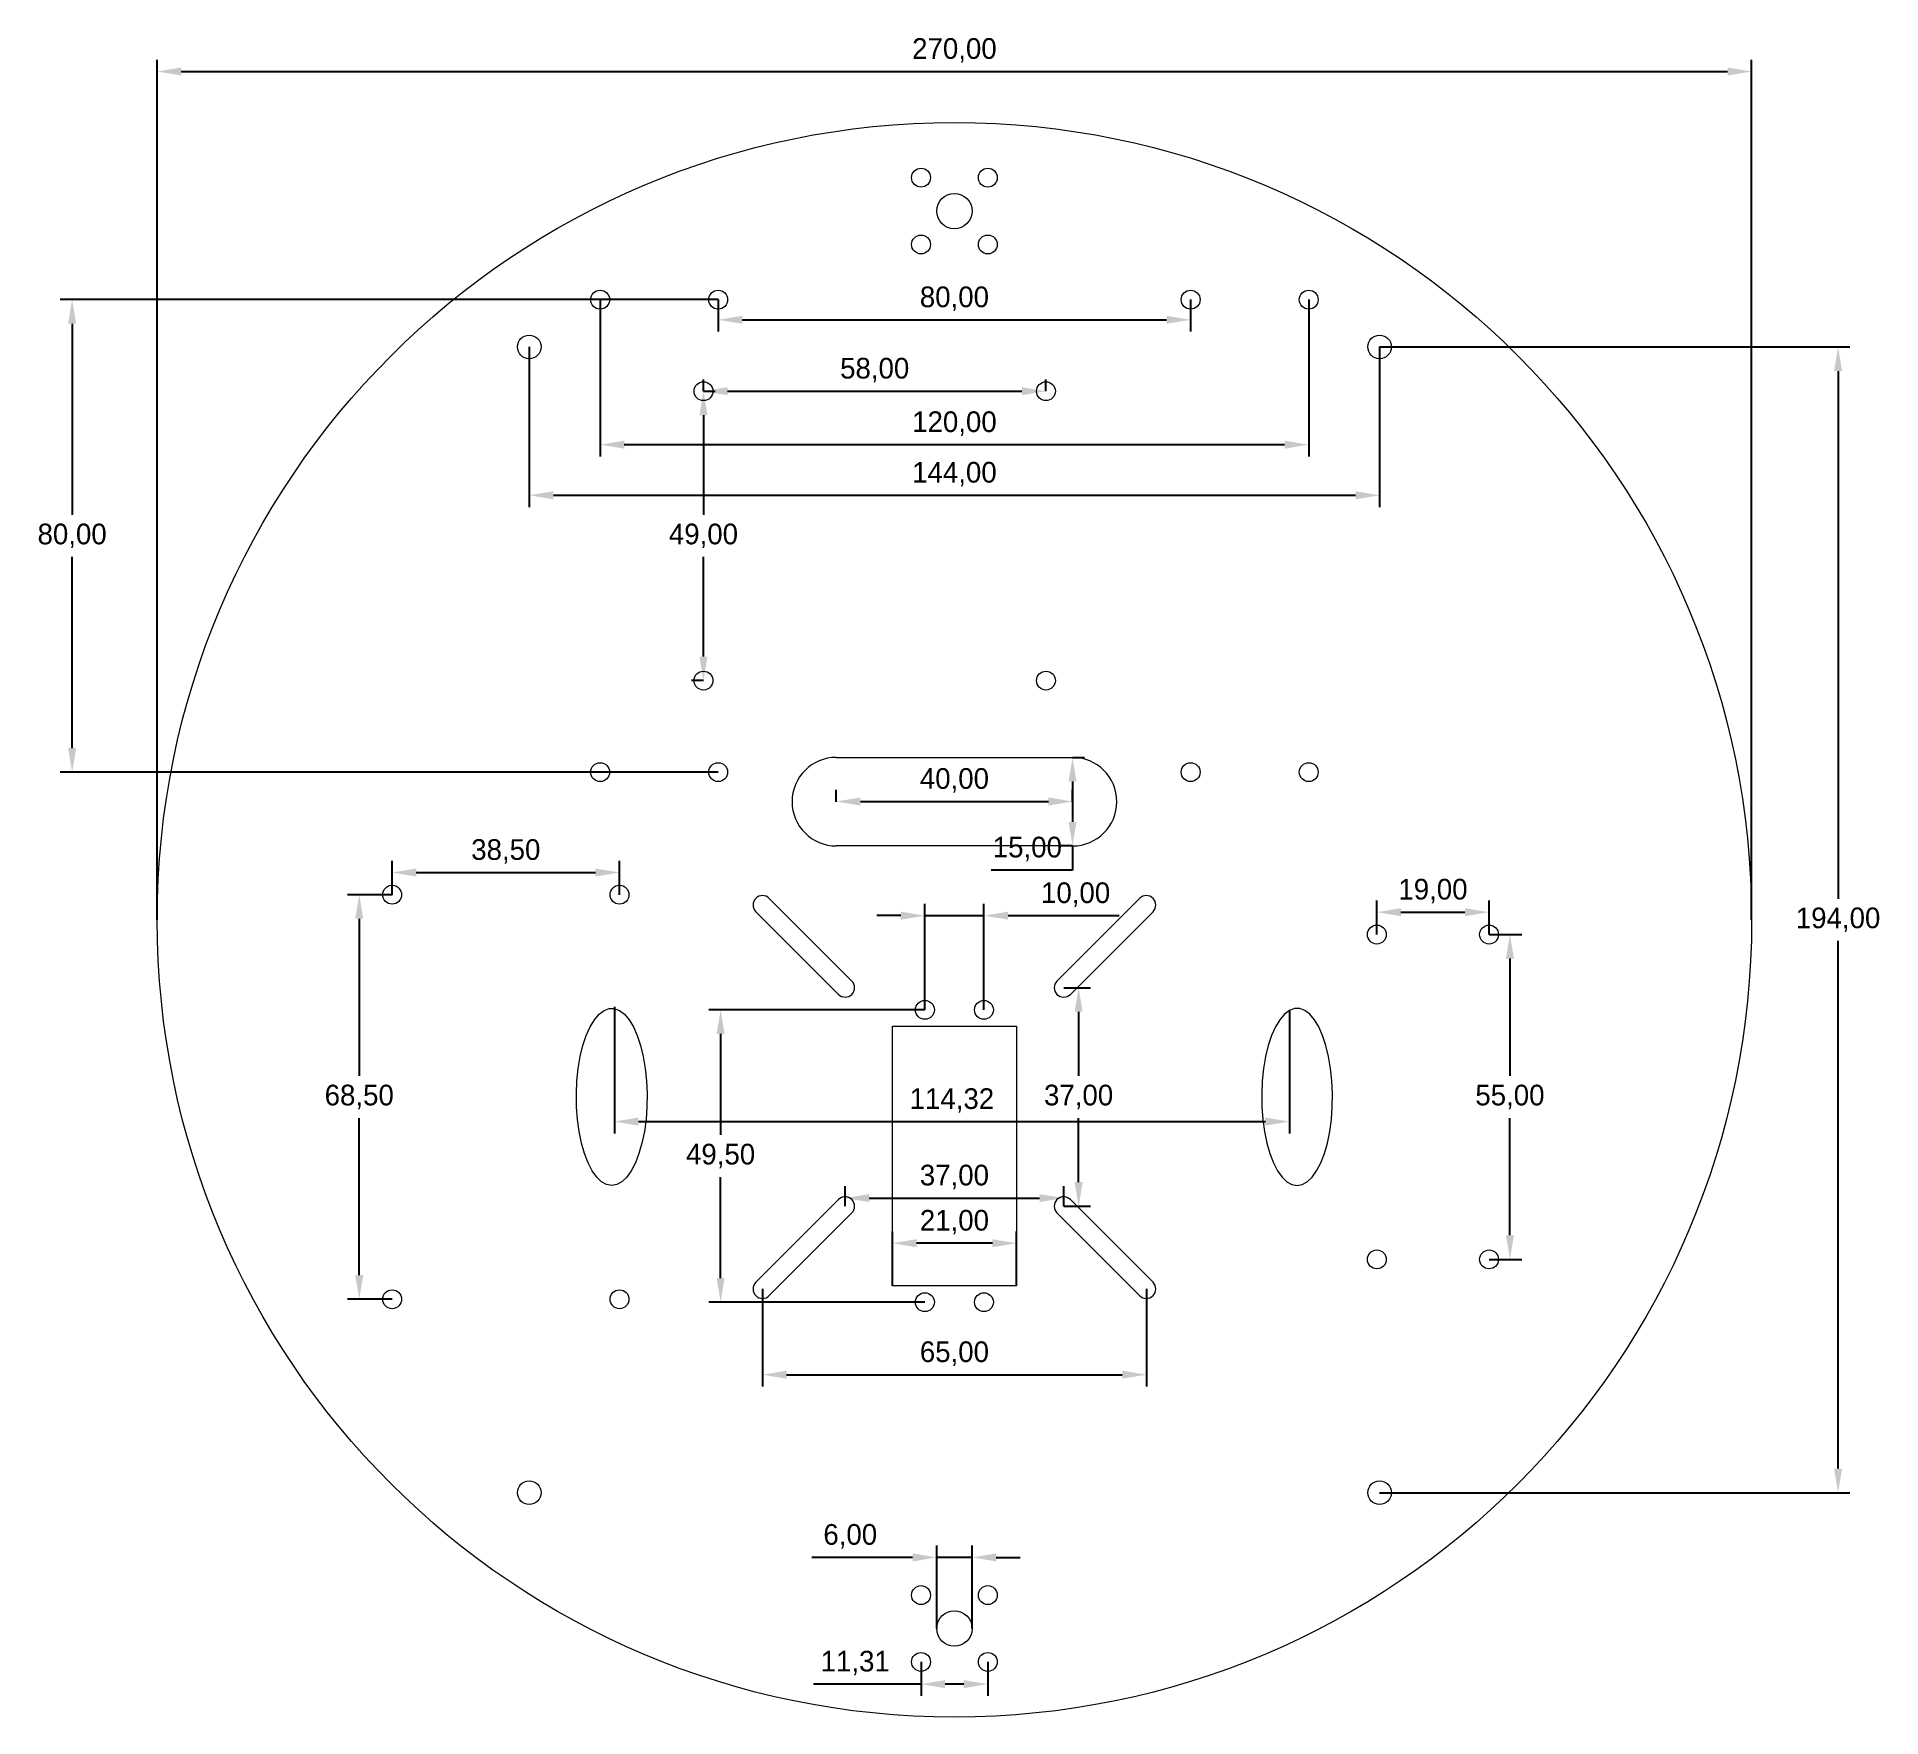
# Model space of a CAD drawing. Header units: millimetres. Extents: x -155 to 157, y -135 to 149.
import ezdxf

# ---------------------------------------------------------------- set-up
doc = ezdxf.new("R2010")
doc.units = ezdxf.units.MM
doc.header["$PDSIZE"] = -1
doc.dimstyles.new('ISO-25', dxfattribs={"dimtxt": 2.5, "dimasz": 2.5, "dimexe": 1.25, "dimexo": 0.625, "dimtad": 1, "dimtxsty": 'Standard', "dimcen": 2.5, "dimadec": 0, "dimazin": 0, "dimtfac": 1, "dimtmove": 0, "dimatfit": 3, "dimfxl": 1, "dimarcsym": 0})

# ---------------------------------------------------------------- blocks, each defined once
blk = doc.blocks.new('*D1')
at = {"color": 0, "lineweight": -2, "transparency": 16777216}
for p, q in [((-135, 0), (-135, 145.63)), ((135, 0), (135, 145.63)), ((-130.92, 143.63), (130.92, 143.63))]:
    blk.add_line(p, q, dxfattribs=at)
at = {"color": 0, "transparency": 16777216}
for points in [[(-130.92, 144.31), (-130.92, 142.95), (-135, 143.63)], [(130.92, 144.31), (130.92, 142.95), (135, 143.63)]]:
    blk.add_solid(points, dxfattribs=at)
at = {"layer": 'Defpoints', "color": 0, "transparency": 16777216}
for p in [(135, 143.63), (-135, 0), (135, 0)]:
    blk.add_point(p, dxfattribs=at)
at = {"color": 0, "transparency": 16777216, "insert": (0, 147.2), "char_height": 3.5, "attachment_point": 5}
blk.add_mtext('270,00', dxfattribs=at)
blk = doc.blocks.new('*D3')
at = {"color": 0, "lineweight": -2, "transparency": 16777216}
for p, q in [((-57.59, -14.72), (-57.59, -36.17)), ((56.73, -15.36), (56.73, -36.17)), ((-53.51, -34.17), (52.65, -34.17))]:
    blk.add_line(p, q, dxfattribs=at)
at = {"color": 0, "transparency": 16777216}
for points in [[(-53.51, -33.49), (-53.51, -34.85), (-57.59, -34.17)], [(52.65, -33.49), (52.65, -34.85), (56.73, -34.17)]]:
    blk.add_solid(points, dxfattribs=at)
at = {"layer": 'Defpoints', "color": 0, "transparency": 16777216}
for p in [(-57.59, -14.72), (56.73, -15.36), (56.73, -34.17)]:
    blk.add_point(p, dxfattribs=at)
at = {"color": 0, "transparency": 16777216, "insert": (-0.43, -30.6), "char_height": 3.5, "attachment_point": 5}
blk.add_mtext('114,32', dxfattribs=at)
blk = doc.blocks.new('*D4')
at = {"color": 0, "lineweight": -2, "transparency": 16777216}
for p, q in [((-10.5, -62), (-10.5, -52.76)), ((10.5, -62), (10.5, -52.76)), ((6.42, -54.76), (-6.42, -54.76))]:
    blk.add_line(p, q, dxfattribs=at)
at = {"color": 0, "transparency": 16777216}
for points in [[(-6.42, -54.08), (-6.42, -55.44), (-10.5, -54.76)], [(6.42, -54.08), (6.42, -55.44), (10.5, -54.76)]]:
    blk.add_solid(points, dxfattribs=at)
at = {"layer": 'Defpoints', "color": 0, "transparency": 16777216}
for p in [(-10.5, -54.76), (-10.5, -62), (10.5, -62)]:
    blk.add_point(p, dxfattribs=at)
at = {"color": 0, "transparency": 16777216, "insert": (0, -51.2), "char_height": 3.5, "attachment_point": 5}
blk.add_mtext('21,00', dxfattribs=at)
blk = doc.blocks.new('*D5')
at = {"color": 0, "lineweight": -2, "transparency": 16777216}
for p, q in [((-18.5, -48.5), (-18.5, -45.12)), ((18.5, -48.5), (18.5, -45.12)), ((-14.42, -47.12), (14.42, -47.12))]:
    blk.add_line(p, q, dxfattribs=at)
at = {"color": 0, "transparency": 16777216}
for points in [[(-14.42, -46.44), (-14.42, -47.8), (-18.5, -47.12)], [(14.42, -46.44), (14.42, -47.8), (18.5, -47.12)]]:
    blk.add_solid(points, dxfattribs=at)
at = {"layer": 'Defpoints', "color": 0, "transparency": 16777216}
for p in [(-18.5, -48.5), (18.5, -47.12), (18.5, -48.5)]:
    blk.add_point(p, dxfattribs=at)
at = {"color": 0, "transparency": 16777216, "insert": (0, -43.55), "char_height": 3.5, "attachment_point": 5}
blk.add_mtext('37,00', dxfattribs=at)
blk = doc.blocks.new('*D6')
at = {"color": 0, "lineweight": -2, "transparency": 16777216}
for p, q in [((18.5, -11.5), (23.03, -11.5)), ((21.03, -15.58), (21.03, -26.43)), ((21.03, -44.42), (21.03, -33.57)), ((18.5, -48.5), (23.03, -48.5))]:
    blk.add_line(p, q, dxfattribs=at)
at = {"color": 0, "transparency": 16777216}
for points in [[(20.35, -15.58), (21.71, -15.58), (21.03, -11.5)], [(20.35, -44.42), (21.71, -44.42), (21.03, -48.5)]]:
    blk.add_solid(points, dxfattribs=at)
at = {"layer": 'Defpoints', "color": 0, "transparency": 16777216}
for p in [(18.5, -11.5), (18.5, -48.5), (21.03, -48.5)]:
    blk.add_point(p, dxfattribs=at)
at = {"color": 0, "transparency": 16777216, "insert": (21.03, -30), "char_height": 3.5, "attachment_point": 5}
blk.add_mtext('37,00', dxfattribs=at)
blk = doc.blocks.new('*D7')
at = {"color": 0, "lineweight": -2, "transparency": 16777216}
for p, q in [((-95.22, 4.25), (-95.22, 10)), ((-56.72, 4.25), (-56.72, 10)), ((-91.14, 8), (-60.8, 8))]:
    blk.add_line(p, q, dxfattribs=at)
at = {"color": 0, "transparency": 16777216}
for points in [[(-91.14, 8.68), (-91.14, 7.32), (-95.22, 8)], [(-60.8, 8.68), (-60.8, 7.32), (-56.72, 8)]]:
    blk.add_solid(points, dxfattribs=at)
at = {"layer": 'Defpoints', "color": 0, "transparency": 16777216}
for p in [(-56.72, 8), (-95.22, 4.25), (-56.72, 4.25)]:
    blk.add_point(p, dxfattribs=at)
at = {"color": 0, "transparency": 16777216, "insert": (-75.97, 11.57), "char_height": 3.5, "attachment_point": 5}
blk.add_mtext('38,50', dxfattribs=at)
blk = doc.blocks.new('*D8')
at = {"color": 0, "lineweight": -2, "transparency": 16777216}
for p, q in [((-95.22, 4.25), (-102.79, 4.25)), ((-100.79, 0.17), (-100.79, -26.43)), ((-100.79, -60.17), (-100.79, -33.57)), ((-95.22, -64.25), (-102.79, -64.25))]:
    blk.add_line(p, q, dxfattribs=at)
at = {"color": 0, "transparency": 16777216}
for points in [[(-101.47, 0.17), (-100.11, 0.17), (-100.79, 4.25)], [(-101.47, -60.17), (-100.11, -60.17), (-100.79, -64.25)]]:
    blk.add_solid(points, dxfattribs=at)
at = {"layer": 'Defpoints', "color": 0, "transparency": 16777216}
for p in [(-95.22, 4.25), (-100.79, -64.25), (-95.22, -64.25)]:
    blk.add_point(p, dxfattribs=at)
at = {"color": 0, "transparency": 16777216, "insert": (-100.79, -30), "char_height": 3.5, "attachment_point": 5}
blk.add_mtext('68,50', dxfattribs=at)
blk = doc.blocks.new('*D9')
at = {"color": 0, "lineweight": -2, "transparency": 16777216}
for p, q in [((90.54, -2.5), (96.07, -2.5)), ((94.07, -6.58), (94.07, -26.43)), ((94.07, -53.42), (94.07, -33.57)), ((90.54, -57.5), (96.07, -57.5))]:
    blk.add_line(p, q, dxfattribs=at)
at = {"color": 0, "transparency": 16777216}
for points in [[(93.39, -6.58), (94.75, -6.58), (94.07, -2.5)], [(93.39, -53.42), (94.75, -53.42), (94.07, -57.5)]]:
    blk.add_solid(points, dxfattribs=at)
at = {"layer": 'Defpoints', "color": 0, "transparency": 16777216}
for p in [(90.54, -2.5), (90.54, -57.5), (94.07, -57.5)]:
    blk.add_point(p, dxfattribs=at)
at = {"color": 0, "transparency": 16777216, "insert": (94.07, -30), "char_height": 3.5, "attachment_point": 5}
blk.add_mtext('55,00', dxfattribs=at)
blk = doc.blocks.new('*D10')
at = {"color": 0, "lineweight": -2, "transparency": 16777216}
for p, q in [((71.54, -2.5), (71.54, 3.29)), ((90.54, -2.5), (90.54, 3.29)), ((75.62, 1.29), (86.46, 1.29))]:
    blk.add_line(p, q, dxfattribs=at)
at = {"color": 0, "transparency": 16777216}
for points in [[(75.62, 1.97), (75.62, 0.61), (71.54, 1.29)], [(86.46, 1.97), (86.46, 0.61), (90.54, 1.29)]]:
    blk.add_solid(points, dxfattribs=at)
at = {"layer": 'Defpoints', "color": 0, "transparency": 16777216}
for p in [(90.54, 1.29), (71.54, -2.5), (90.54, -2.5)]:
    blk.add_point(p, dxfattribs=at)
at = {"color": 0, "transparency": 16777216, "insert": (81.04, 4.86), "char_height": 3.5, "attachment_point": 5}
blk.add_mtext('19,00', dxfattribs=at)
blk = doc.blocks.new('*D11')
at = {"color": 0, "lineweight": -2, "transparency": 16777216}
for p, q in [((-42.5, 89.5), (-42.5, 91.5)), ((15.5, 89.5), (15.5, 91.5)), ((-38.42, 89.5), (11.42, 89.5))]:
    blk.add_line(p, q, dxfattribs=at)
at = {"color": 0, "transparency": 16777216}
for points in [[(-38.42, 90.18), (-38.42, 88.82), (-42.5, 89.5)], [(11.42, 90.18), (11.42, 88.82), (15.5, 89.5)]]:
    blk.add_solid(points, dxfattribs=at)
at = {"layer": 'Defpoints', "color": 0, "transparency": 16777216}
for p in [(-42.5, 89.5), (15.5, 89.5), (15.5, 89.5)]:
    blk.add_point(p, dxfattribs=at)
at = {"color": 0, "transparency": 16777216, "insert": (-13.5, 93.07), "char_height": 3.5, "attachment_point": 5}
blk.add_mtext('58,00', dxfattribs=at)
blk = doc.blocks.new('*D12')
at = {"color": 0, "lineweight": -2, "transparency": 16777216}
for p, q in [((-42.5, 89.5), (-40.5, 89.5)), ((-42.5, 85.42), (-42.5, 68.57)), ((-42.5, 44.58), (-42.5, 61.43)), ((-42.5, 40.5), (-44.5, 40.5))]:
    blk.add_line(p, q, dxfattribs=at)
at = {"color": 0, "transparency": 16777216}
for points in [[(-43.18, 85.42), (-41.82, 85.42), (-42.5, 89.5)], [(-43.18, 44.58), (-41.82, 44.58), (-42.5, 40.5)]]:
    blk.add_solid(points, dxfattribs=at)
at = {"layer": 'Defpoints', "color": 0, "transparency": 16777216}
for p in [(-42.5, 89.5), (-42.5, 40.5), (-42.5, 40.5)]:
    blk.add_point(p, dxfattribs=at)
at = {"color": 0, "transparency": 16777216, "insert": (-42.5, 65), "char_height": 3.5, "attachment_point": 5}
blk.add_mtext('49,00', dxfattribs=at)
blk = doc.blocks.new('*D13')
at = {"color": 0, "lineweight": -2, "transparency": 16777216}
for p, q in [((-20, 20), (-20, 22.03)), ((20, 20), (20, 22.03)), ((-15.92, 20.03), (15.92, 20.03))]:
    blk.add_line(p, q, dxfattribs=at)
at = {"color": 0, "transparency": 16777216}
for points in [[(-15.92, 20.71), (-15.92, 19.35), (-20, 20.03)], [(15.92, 20.71), (15.92, 19.35), (20, 20.03)]]:
    blk.add_solid(points, dxfattribs=at)
at = {"layer": 'Defpoints', "color": 0, "transparency": 16777216}
for p in [(-20, 20), (20, 20.03), (20, 20)]:
    blk.add_point(p, dxfattribs=at)
at = {"color": 0, "transparency": 16777216, "insert": (0, 23.6), "char_height": 3.5, "attachment_point": 5}
blk.add_mtext('40,00', dxfattribs=at)
blk = doc.blocks.new('*D14')
at = {"color": 0, "lineweight": -2, "transparency": 16777216}
for p, q in [((20, 27.5), (22, 27.5)), ((20, 23.42), (20, 16.58)), ((20, 12.5), (18, 12.5)), ((20, 12.5), (20, 8.42)), ((20, 8.42), (6.23, 8.42))]:
    blk.add_line(p, q, dxfattribs=at)
at = {"color": 0, "transparency": 16777216}
for points in [[(19.32, 23.42), (20.68, 23.42), (20, 27.5)], [(19.32, 16.58), (20.68, 16.58), (20, 12.5)]]:
    blk.add_solid(points, dxfattribs=at)
at = {"layer": 'Defpoints', "color": 0, "transparency": 16777216}
for p in [(20, 27.5), (20, 12.5), (20, 12.5)]:
    blk.add_point(p, dxfattribs=at)
at = {"color": 0, "transparency": 16777216, "insert": (12.35, 11.99), "char_height": 3.5, "attachment_point": 5}
blk.add_mtext('15,00', dxfattribs=at)
blk = doc.blocks.new('*D15')
at = {"color": 0, "lineweight": -2, "transparency": 16777216}
for p, q in [((-40, 105), (-40, 99.59)), ((40, 105), (40, 99.59)), ((-35.92, 101.59), (35.92, 101.59))]:
    blk.add_line(p, q, dxfattribs=at)
at = {"color": 0, "transparency": 16777216}
for points in [[(-35.92, 102.27), (-35.92, 100.91), (-40, 101.59)], [(35.92, 102.27), (35.92, 100.91), (40, 101.59)]]:
    blk.add_solid(points, dxfattribs=at)
at = {"layer": 'Defpoints', "color": 0, "transparency": 16777216}
for p in [(-40, 105), (40, 105), (40, 101.59)]:
    blk.add_point(p, dxfattribs=at)
at = {"color": 0, "transparency": 16777216, "insert": (0, 105.15), "char_height": 3.5, "attachment_point": 5}
blk.add_mtext('80,00', dxfattribs=at)
blk = doc.blocks.new('*D16')
at = {"color": 0, "lineweight": -2, "transparency": 16777216}
for p, q in [((-60, 105), (-60, 78.45)), ((60, 105), (60, 78.45)), ((-55.92, 80.45), (55.92, 80.45))]:
    blk.add_line(p, q, dxfattribs=at)
at = {"color": 0, "transparency": 16777216}
for points in [[(-55.92, 81.13), (-55.92, 79.77), (-60, 80.45)], [(55.92, 81.13), (55.92, 79.77), (60, 80.45)]]:
    blk.add_solid(points, dxfattribs=at)
at = {"layer": 'Defpoints', "color": 0, "transparency": 16777216}
for p in [(-60, 105), (60, 105), (60, 80.45)]:
    blk.add_point(p, dxfattribs=at)
at = {"color": 0, "transparency": 16777216, "insert": (0, 84.01), "char_height": 3.5, "attachment_point": 5}
blk.add_mtext('120,00', dxfattribs=at)
blk = doc.blocks.new('*D17')
at = {"color": 0, "lineweight": -2, "transparency": 16777216}
for p, q in [((-72, 97), (-72, 69.88)), ((72, 97), (72, 69.88)), ((-67.92, 71.88), (67.92, 71.88))]:
    blk.add_line(p, q, dxfattribs=at)
at = {"color": 0, "transparency": 16777216}
for points in [[(-67.92, 72.56), (-67.92, 71.2), (-72, 71.88)], [(67.92, 72.56), (67.92, 71.2), (72, 71.88)]]:
    blk.add_solid(points, dxfattribs=at)
at = {"layer": 'Defpoints', "color": 0, "transparency": 16777216}
for p in [(-72, 97), (72, 97), (72, 71.88)]:
    blk.add_point(p, dxfattribs=at)
at = {"color": 0, "transparency": 16777216, "insert": (0, 75.45), "char_height": 3.5, "attachment_point": 5}
blk.add_mtext('144,00', dxfattribs=at)
blk = doc.blocks.new('*D18')
at = {"color": 0, "lineweight": -2, "transparency": 16777216}
for p, q in [((72, 97), (151.64, 97)), ((149.64, 92.92), (149.64, 3.57)), ((149.64, -92.92), (149.64, -3.57)), ((72, -97), (151.64, -97))]:
    blk.add_line(p, q, dxfattribs=at)
at = {"color": 0, "transparency": 16777216}
for points in [[(148.96, 92.92), (150.32, 92.92), (149.64, 97)], [(148.96, -92.92), (150.32, -92.92), (149.64, -97)]]:
    blk.add_solid(points, dxfattribs=at)
at = {"layer": 'Defpoints', "color": 0, "transparency": 16777216}
for p in [(72, 97), (72, -97), (149.64, -97)]:
    blk.add_point(p, dxfattribs=at)
at = {"color": 0, "transparency": 16777216, "insert": (149.64, 0), "char_height": 3.5, "attachment_point": 5}
blk.add_mtext('194,00', dxfattribs=at)
blk = doc.blocks.new('*D19')
at = {"color": 0, "lineweight": -2, "transparency": 16777216}
for p, q in [((-5.66, -125.66), (-5.66, -131.42)), ((5.66, -125.66), (5.66, -131.42)), ((-5.66, -129.42), (-23.87, -129.42)), ((1.58, -129.42), (-1.58, -129.42))]:
    blk.add_line(p, q, dxfattribs=at)
at = {"color": 0, "transparency": 16777216}
for points in [[(-1.58, -128.74), (-1.58, -130.1), (-5.66, -129.42)], [(1.58, -128.74), (1.58, -130.1), (5.66, -129.42)]]:
    blk.add_solid(points, dxfattribs=at)
at = {"layer": 'Defpoints', "color": 0, "transparency": 16777216}
for p in [(-5.66, -125.66), (5.66, -125.66), (-5.66, -129.42)]:
    blk.add_point(p, dxfattribs=at)
at = {"color": 0, "transparency": 16777216, "insert": (-16.8, -125.85), "char_height": 3.5, "attachment_point": 5}
blk.add_mtext('11,31', dxfattribs=at)
blk = doc.blocks.new('*D20')
at = {"color": 0, "lineweight": -2, "transparency": 16777216}
for p, q in [((-3, -120), (-3, -105.96)), ((3, -120), (3, -105.96)), ((-7.08, -107.96), (-24.12, -107.96)), ((3, -107.96), (-3, -107.96)), ((7.08, -107.96), (11.16, -107.96))]:
    blk.add_line(p, q, dxfattribs=at)
at = {"color": 0, "transparency": 16777216}
for points in [[(-7.08, -107.28), (-7.08, -108.64), (-3, -107.96)], [(7.08, -107.28), (7.08, -108.64), (3, -107.96)]]:
    blk.add_solid(points, dxfattribs=at)
at = {"layer": 'Defpoints', "color": 0, "transparency": 16777216}
for p in [(-3, -107.96), (-3, -120), (3, -120)]:
    blk.add_point(p, dxfattribs=at)
at = {"color": 0, "transparency": 16777216, "insert": (-17.64, -104.39), "char_height": 3.5, "attachment_point": 5}
blk.add_mtext('6,00', dxfattribs=at)
blk = doc.blocks.new('*D21')
at = {"color": 0, "lineweight": -2, "transparency": 16777216}
for p, q in [((-40, 105), (-151.41, 105)), ((-149.41, 100.92), (-149.41, 68.57)), ((-149.41, 29.08), (-149.41, 61.43)), ((-40, 25), (-151.41, 25))]:
    blk.add_line(p, q, dxfattribs=at)
at = {"color": 0, "transparency": 16777216}
for points in [[(-150.09, 100.92), (-148.73, 100.92), (-149.41, 105)], [(-150.09, 29.08), (-148.73, 29.08), (-149.41, 25)]]:
    blk.add_solid(points, dxfattribs=at)
at = {"layer": 'Defpoints', "color": 0, "transparency": 16777216}
for p in [(-40, 105), (-149.41, 25), (-40, 25)]:
    blk.add_point(p, dxfattribs=at)
at = {"color": 0, "transparency": 16777216, "insert": (-149.41, 65), "char_height": 3.5, "attachment_point": 5}
blk.add_mtext('80,00', dxfattribs=at)
blk = doc.blocks.new('*D22')
at = {"color": 0, "lineweight": -2, "transparency": 16777216}
for p, q in [((-5, -15.25), (-41.6, -15.25)), ((-39.6, -19.33), (-39.6, -36.43)), ((-39.6, -60.67), (-39.6, -43.57)), ((-5, -64.75), (-41.6, -64.75))]:
    blk.add_line(p, q, dxfattribs=at)
at = {"color": 0, "transparency": 16777216}
for points in [[(-40.28, -19.33), (-38.92, -19.33), (-39.6, -15.25)], [(-40.28, -60.67), (-38.92, -60.67), (-39.6, -64.75)]]:
    blk.add_solid(points, dxfattribs=at)
at = {"layer": 'Defpoints', "color": 0, "transparency": 16777216}
for p in [(-5, -15.25), (-39.6, -64.75), (-5, -64.75)]:
    blk.add_point(p, dxfattribs=at)
at = {"color": 0, "transparency": 16777216, "insert": (-39.6, -40), "char_height": 3.5, "attachment_point": 5}
blk.add_mtext('49,50', dxfattribs=at)
blk = doc.blocks.new('*D23')
at = {"color": 0, "lineweight": -2, "transparency": 16777216}
for p, q in [((-9.08, 0.7), (-13.16, 0.7)), ((-5, -15.25), (-5, 2.7)), ((-5, 0.7), (5, 0.7)), ((5, -15.25), (5, 2.7)), ((9.08, 0.7), (27.87, 0.7))]:
    blk.add_line(p, q, dxfattribs=at)
at = {"color": 0, "transparency": 16777216}
for points in [[(-9.08, 1.38), (-9.08, 0.02), (-5, 0.7)], [(9.08, 1.38), (9.08, 0.02), (5, 0.7)]]:
    blk.add_solid(points, dxfattribs=at)
at = {"layer": 'Defpoints', "color": 0, "transparency": 16777216}
for p in [(5, 0.7), (-5, -15.25), (5, -15.25)]:
    blk.add_point(p, dxfattribs=at)
at = {"color": 0, "transparency": 16777216, "insert": (20.52, 4.26), "char_height": 3.5, "attachment_point": 5}
blk.add_mtext('10,00', dxfattribs=at)
blk = doc.blocks.new('*D24')
at = {"color": 0, "lineweight": -2, "transparency": 16777216}
for p, q in [((-32.5, -62.5), (-32.5, -79.02)), ((32.5, -62.5), (32.5, -79.02)), ((-28.42, -77.02), (28.42, -77.02))]:
    blk.add_line(p, q, dxfattribs=at)
at = {"color": 0, "transparency": 16777216}
for points in [[(-28.42, -76.34), (-28.42, -77.7), (-32.5, -77.02)], [(28.42, -76.34), (28.42, -77.7), (32.5, -77.02)]]:
    blk.add_solid(points, dxfattribs=at)
at = {"layer": 'Defpoints', "color": 0, "transparency": 16777216}
for p in [(-32.5, -62.5), (32.5, -62.5), (32.5, -77.02)]:
    blk.add_point(p, dxfattribs=at)
at = {"color": 0, "transparency": 16777216, "insert": (0, -73.46), "char_height": 3.5, "attachment_point": 5}
blk.add_mtext('65,00', dxfattribs=at)

msp = doc.modelspace()

# ---------------------------------------------------------------- linework, layer by layer
at = {"color": 7, "linetype": 'Continuous', "lineweight": 15}
for p, q in [((-20, 27.5), (20, 27.5)), ((20, 12.5), (-20, 12.5)), ((-31.369, 3.631), (-17.369, -10.369)), ((17.369, -10.369), (31.369, 3.631)), ((-19.631, -12.631), (-33.631, 1.369)), ((33.631, 1.369), (19.631, -12.631)), ((-10.5, -62), (-10.5, -18)), ((-10.5, -18), (10.5, -18)), ((10.5, -18), (10.5, -62)), ((-33.631, -61.369), (-19.631, -47.369)), ((-17.369, -49.631), (-31.369, -63.631)), ((31.369, -63.631), (17.369, -49.631)), ((19.631, -47.369), (33.631, -61.369)), ((10.5, -62), (-10.5, -62))]:
    msp.add_line(p, q, dxfattribs=at)
at = {"color": 7, "linetype": 'Continuous', "lineweight": 15, "flags": 128}
for points in [[(-58.031, -45), (-58.905, -44.84), (-59.76, -44.364), (-60.578, -43.582), (-61.342, -42.51), (-62.035, -41.172), (-62.643, -39.595), (-63.153, -37.814), (-63.553, -35.867), (-63.836, -33.794), (-63.995, -31.641), (-64.027, -29.452), (-63.931, -27.275), (-63.71, -25.157), (-63.367, -23.141), (-62.911, -21.272), (-62.35, -19.589), (-61.698, -18.128), (-60.968, -16.919), (-60.174, -15.99), (-59.336, -15.359), (-58.469, -15.04), (-57.593, -15.04), (-56.726, -15.359), (-55.888, -15.99), (-55.095, -16.919), (-54.364, -18.128), (-53.712, -19.589), (-53.151, -21.272), (-52.695, -23.141), (-52.352, -25.157), (-52.131, -27.275), (-52.035, -29.452), (-52.067, -31.641), (-52.226, -33.794), (-52.509, -35.867), (-52.909, -37.814), (-53.419, -39.595), (-54.027, -41.172), (-54.72, -42.51), (-55.484, -43.582), (-56.302, -44.364), (-57.157, -44.84), (-58.031, -45)], [(58.031, -45), (58.905, -44.84), (59.76, -44.364), (60.578, -43.582), (61.342, -42.51), (62.035, -41.172), (62.643, -39.595), (63.153, -37.814), (63.553, -35.867), (63.836, -33.794), (63.995, -31.641), (64.027, -29.452), (63.931, -27.275), (63.71, -25.157), (63.367, -23.141), (62.911, -21.272), (62.35, -19.589), (61.698, -18.128), (60.968, -16.919), (60.174, -15.99), (59.336, -15.359), (58.469, -15.04), (57.593, -15.04), (56.726, -15.359), (55.888, -15.99), (55.095, -16.919), (54.364, -18.128), (53.712, -19.589), (53.151, -21.272), (52.695, -23.141), (52.352, -25.157), (52.131, -27.275), (52.035, -29.452), (52.067, -31.641), (52.226, -33.794), (52.509, -35.867), (52.909, -37.814), (53.419, -39.595), (54.027, -41.172), (54.72, -42.51), (55.484, -43.582), (56.302, -44.364), (57.157, -44.84), (58.031, -45)]]:
    msp.add_lwpolyline(points, dxfattribs=at)
at = {"color": 7, "linetype": 'Continuous', "lineweight": 15}
for centre, radius in [((0, 0), 135), ((-5.657, 125.657), 1.6), ((5.657, 125.657), 1.6), ((0, 120), 3), ((-5.657, 114.343), 1.6), ((5.657, 114.343), 1.6), ((-60, 105), 1.6), ((-40, 105), 1.6), ((40, 105), 1.6), ((60, 105), 1.6), ((-72, 97), 2), ((72, 97), 2), ((-42.5, 89.5), 1.6), ((15.5, 89.5), 1.6), ((-42.5, 40.5), 1.6), ((15.5, 40.5), 1.6), ((-60, 25), 1.6), ((-40, 25), 1.6), ((40, 25), 1.6), ((60, 25), 1.6), ((-95.216, 4.25), 1.6), ((-56.716, 4.25), 1.6), ((71.537, -2.5), 1.6), ((90.537, -2.5), 1.6), ((-5, -15.25), 1.6), ((5, -15.25), 1.6), ((71.537, -57.5), 1.6), ((90.537, -57.5), 1.6), ((-95.216, -64.25), 1.6), ((-56.716, -64.25), 1.6), ((-5, -64.75), 1.6), ((5, -64.75), 1.6), ((-72, -97), 2), ((72, -97), 2), ((-5.657, -114.343), 1.6), ((5.657, -114.343), 1.6), ((0, -120), 3), ((-5.657, -125.657), 1.6), ((5.657, -125.657), 1.6)]:
    msp.add_circle(centre, radius, dxfattribs=at)
for centre, radius, start, end in [((-20, 20), 7.5, 90, 270), ((20, 20), 7.5, 270, 90), ((-32.5, 2.5), 1.6, 45, 225), ((32.5, 2.5), 1.6, 315, 135), ((-18.5, -11.5), 1.6, 225, 45), ((18.5, -11.5), 1.6, 135, 315), ((-18.5, -48.5), 1.6, 315, 135), ((18.5, -48.5), 1.6, 45, 225), ((-32.5, -62.5), 1.6, 135, 315), ((32.5, -62.5), 1.6, 225, 45)]:
    msp.add_arc(centre, radius, start, end, dxfattribs=at)

# ---------------------------------------------------------------- dimensions: what is measured, and where the dimension line sits
for base, p1, p2, picture, middle in [((135, 143.63), (-135, 0), (135, 0), '*D1', (0, 147.196)), ((40, 101.587), (-40, 105), (40, 105), '*D15', (0, 105.152)), ((60, 80.449), (-60, 105), (60, 105), '*D16', (0, 84.015)), ((72, 71.885), (-72, 97), (72, 97), '*D17', (0, 75.45)), ((15.5, 89.5), (-42.5, 89.5), (15.5, 89.5), '*D11', (-13.5, 93.066)), ((20, 20.031), (-20, 20), (20, 20), '*D13', (0, 23.597)), ((-56.716, 8), (-95.216, 4.25), (-56.716, 4.25), '*D7', (-75.966, 11.565)), ((5, 0.697), (-5, -15.25), (5, -15.25), '*D23', (20.517, 4.263)), ((90.537, 1.293), (71.537, -2.5), (90.537, -2.5), '*D10', (81.037, 4.859)), ((56.726, -34.166), (-57.593, -14.718), (56.726, -15.359), '*D3', (-0.433, -30.601)), ((18.5, -47.118), (-18.5, -48.5), (18.5, -48.5), '*D5', (0, -43.552)), ((32.5, -77.023), (-32.5, -62.5), (32.5, -62.5), '*D24', (0, -73.458)), ((-3, -107.958), (3, -120), (-3, -120), '*D20', (-17.642, -104.392)), ((-5.657, -129.417), (5.657, -125.657), (-5.657, -125.657), '*D19', (-16.803, -125.851))]:
    dim = msp.add_linear_dim(base=base, p1=p1, p2=p2, dimstyle='ISO-25', override={"dimtxt": 3.5, "dimasz": 4.08, "dimexe": 2, "dimexo": 0, "dimgap": 1.524, "dimtih": 1, "dimtoh": 1, "dimzin": 0, "dimadec": 2, "dimtzin": 0})
    dim.commit()
    dim.dimension.update_dxf_attribs({"geometry": picture, "text_midpoint": middle})
for base, p1, p2, picture, middle in [((-149.415, 25), (-40, 105), (-40, 25), '*D21', (-149.415, 65)), ((149.639, -97), (72, 97), (72, -97), '*D18', (149.639, 0)), ((-42.5, 40.5), (-42.5, 89.5), (-42.5, 40.5), '*D12', (-42.5, 65)), ((20, 12.5), (20, 27.5), (20, 12.5), '*D14', (12.351, 11.986)), ((-100.794, -64.25), (-95.216, 4.25), (-95.216, -64.25), '*D8', (-100.794, -30)), ((94.072, -57.5), (90.537, -2.5), (90.537, -57.5), '*D9', (94.072, -30)), ((21.025, -48.5), (18.5, -11.5), (18.5, -48.5), '*D6', (21.025, -30)), ((-39.597, -64.75), (-5, -15.25), (-5, -64.75), '*D22', (-39.597, -40))]:
    dim = msp.add_linear_dim(base=base, p1=p1, p2=p2, angle=90, dimstyle='ISO-25', override={"dimtxt": 3.5, "dimasz": 4.08, "dimexe": 2, "dimexo": 0, "dimgap": 1.524, "dimtih": 1, "dimtoh": 1, "dimzin": 0, "dimadec": 2, "dimtzin": 0})
    dim.commit()
    dim.dimension.update_dxf_attribs({"geometry": picture, "text_midpoint": middle})
dim = msp.add_linear_dim(base=(-10.5, -54.765), p1=(10.5, -62), p2=(-10.5, -62), dimstyle='ISO-25', override={"dimtxt": 3.5, "dimasz": 4.08, "dimexe": 2, "dimexo": 0, "dimgap": 1.524, "dimtih": 1, "dimtoh": 1, "dimzin": 0, "dimadec": 2, "dimtzin": 0})
dim.commit()
dim.dimension.update_dxf_attribs({"geometry": '*D4', "text_midpoint": (0, -54.765), "dimtype": 160})

doc.saveas('drawing.dxf')
